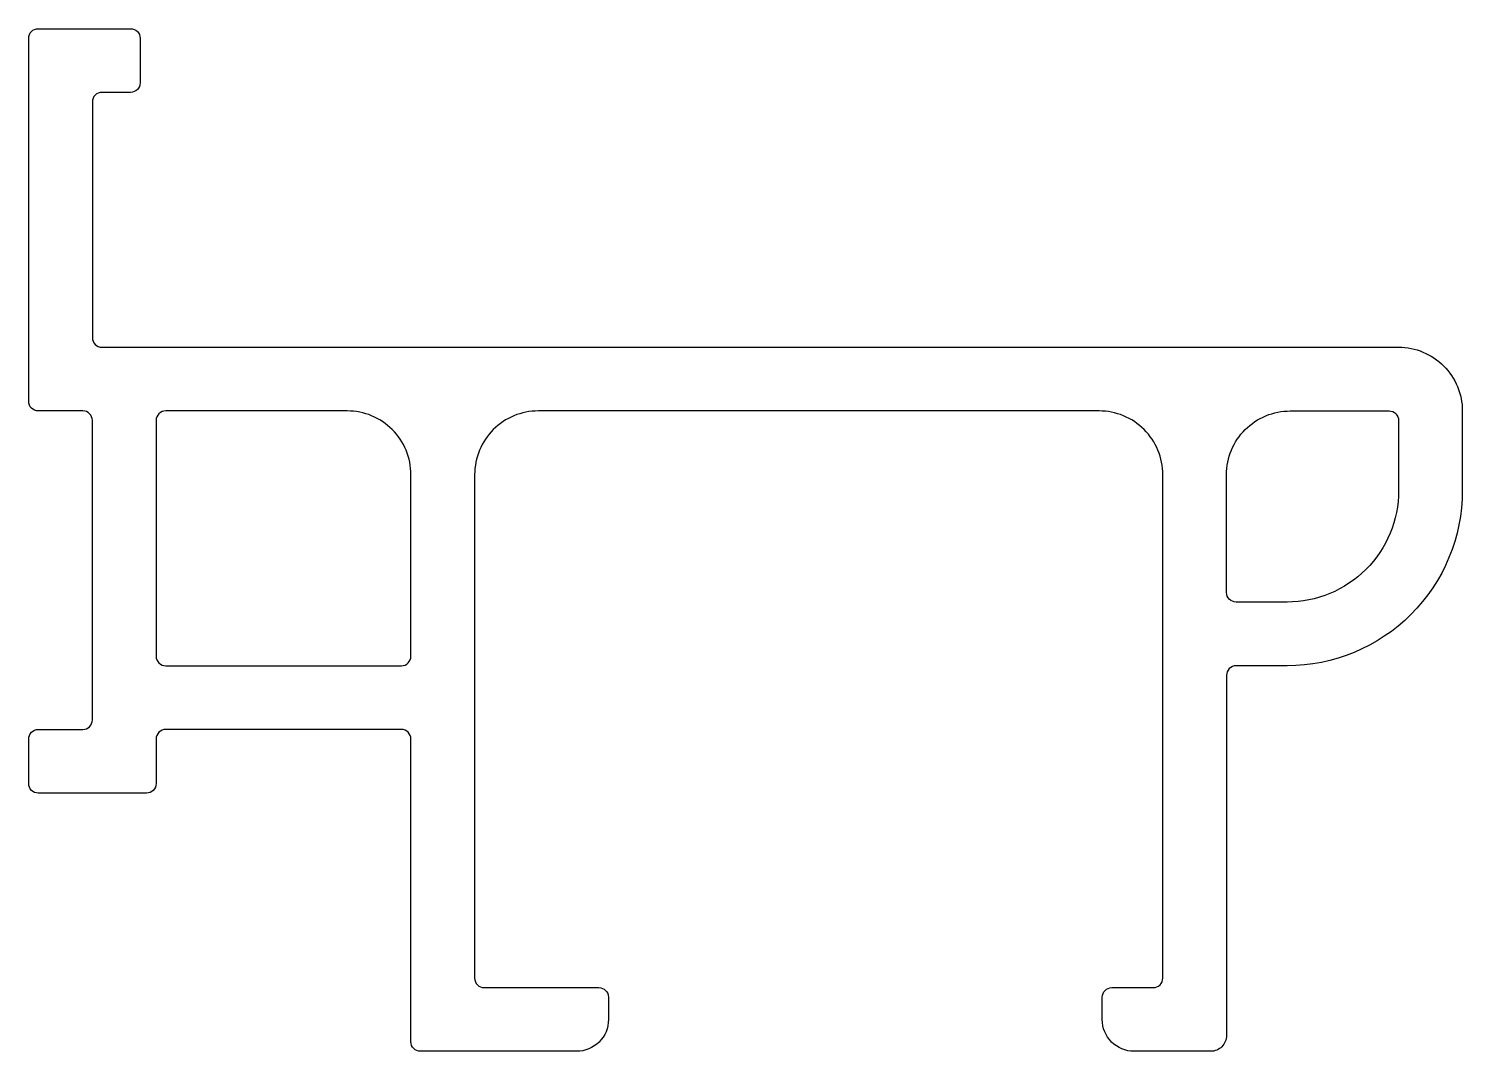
# Model space of a CAD drawing. Extents: x 802.6 to 847.5, y 556.9 to 589.
import ezdxf

# ---------------------------------------------------------------- set-up
doc = ezdxf.new("R2010")
doc.units = 0
doc.layers.get('0').update_dxf_attribs({"linetype": 'CONTINUOUS'})

msp = doc.modelspace()

# ---------------------------------------------------------------- linework, layer by layer
at = {"color": 7}
for points in [[(818.548, 576.957, 0.414214), (816.548, 574.957), (816.548, 559.153, 0.414214), (816.848, 558.853), (820.448, 558.853, -0.414214), (820.748, 558.553), (820.748, 557.853, -0.414214), (819.748, 556.853), (814.848, 556.853, -0.414214), (814.548, 557.153), (814.548, 566.657, 0.414214), (814.248, 566.957), (806.85, 566.957, 0.414214), (806.55, 566.657), (806.55, 565.257, -0.414214), (806.25, 564.957), (802.85, 564.957, -0.414214), (802.55, 565.257), (802.55, 566.657, -0.414214), (802.85, 566.957), (804.25, 566.957, 0.414214), (804.55, 567.257), (804.55, 576.657, 0.414214), (804.25, 576.957), (802.85, 576.957, -0.414214), (802.55, 577.257), (802.55, 588.657, -0.414214), (802.85, 588.957), (805.75, 588.957, -0.414214), (806.05, 588.657), (806.05, 587.257, -0.414214), (805.75, 586.957), (804.85, 586.957, 0.414214), (804.55, 586.657), (804.55, 579.257, 0.414214), (804.85, 578.957), (845.549, 578.957, -0.414214), (847.549, 576.957), (847.549, 574.457, -0.414214), (842.049, 568.957), (840.448, 568.957, 0.414214), (840.148, 568.657), (840.148, 557.353, -0.414214), (839.648, 556.853), (837.248, 556.853, -0.414214), (836.248, 557.853), (836.248, 558.553, -0.414214), (836.548, 558.853), (837.848, 558.853, 0.414214), (838.148, 559.153), (838.148, 574.957, 0.414214), (836.148, 576.957)], [(812.548, 576.957), (806.85, 576.957, 0.414214), (806.55, 576.657), (806.55, 569.257, 0.414214), (806.85, 568.957), (814.248, 568.957, 0.414214), (814.548, 569.257), (814.548, 574.957, 0.414214)], [(845.549, 574.457, -0.414214), (842.049, 570.957), (840.448, 570.957, -0.414214), (840.148, 571.257), (840.148, 574.957, -0.414214), (842.148, 576.957), (845.249, 576.957, -0.414214), (845.549, 576.657), (845.549, 574.457)]]:
    msp.add_lwpolyline(points, format="xyb", close=True, dxfattribs=at)

doc.saveas('drawing.dxf')
